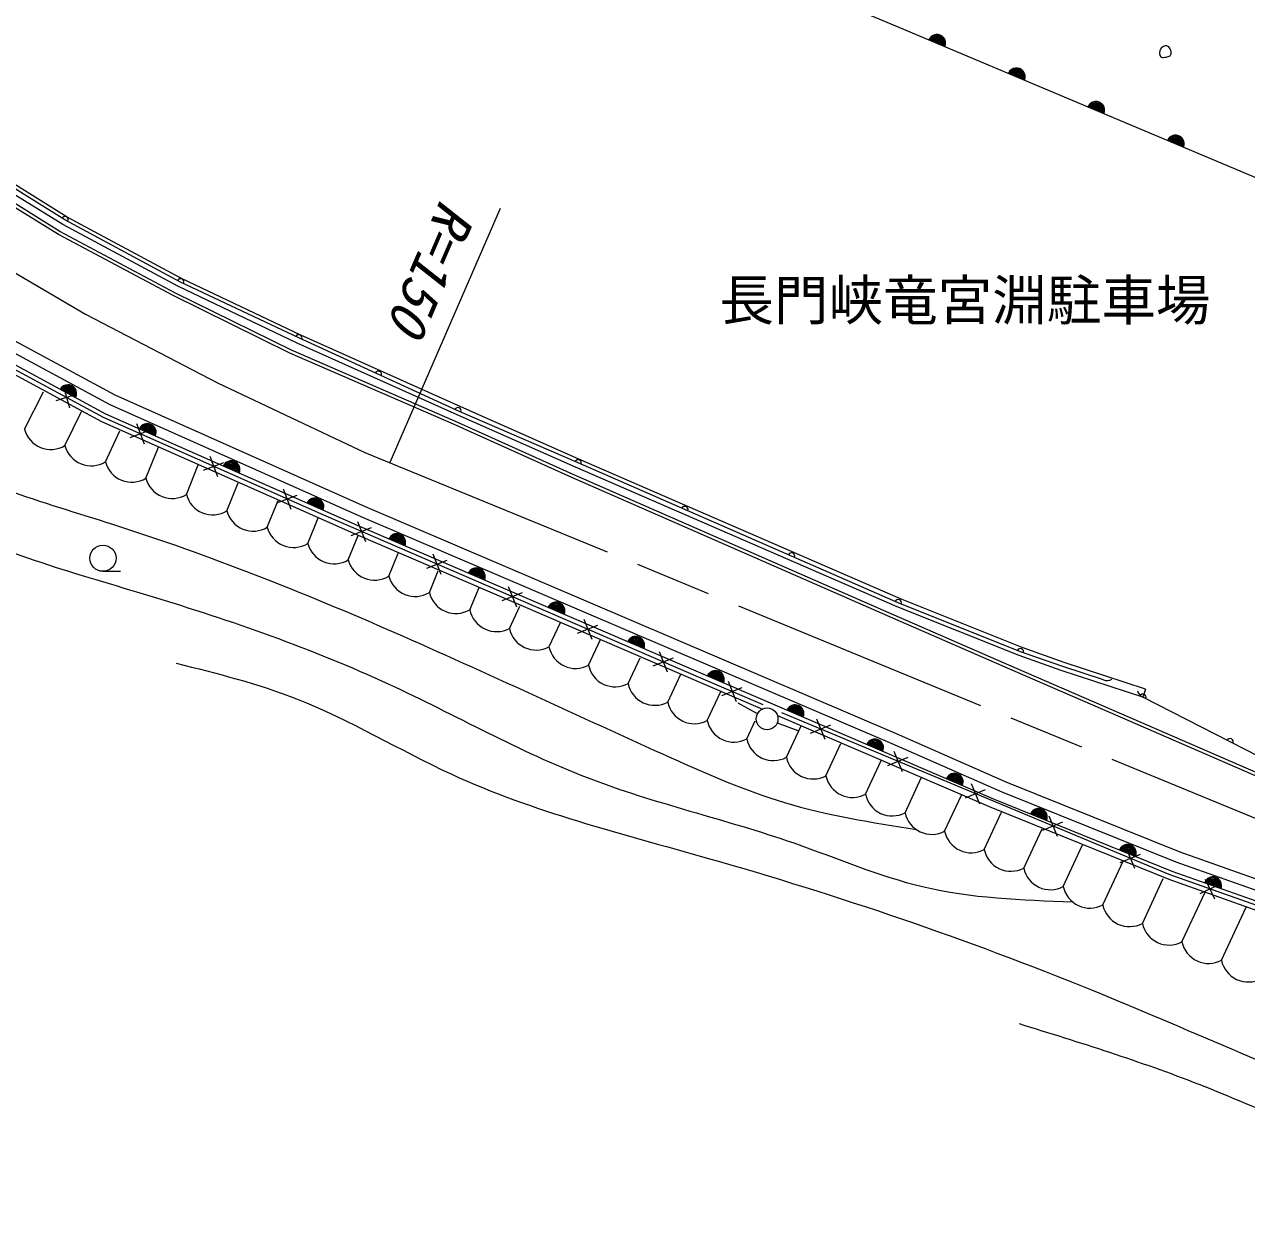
# Model space of a CAD drawing. Units: millimetres, scale not verified. Extents: x 40000 to 680000, y 20000 to 380000.
# Drawn here: x 93701 to 149702, y 262863 to 317260 of the extents above; entities that cross this region are included whole.
import ezdxf
from ezdxf.enums import TextEntityAlignment as Align

# ---------------------------------------------------------------- set-up
doc = ezdxf.new("R2010")
doc.units = ezdxf.units.MM
doc.header["$LTSCALE"] = 1000
doc.linetypes.add('CHAIN', pattern=[18.5, 12, -1.5, 3.5, -1.5])
for name, color, linetype, lineweight in [('M-BGD', 7, 'Continuous', 13), ('M-BMK', 2, 'CHAIN', 13), ('M-STR-HTXT', 7, 'Continuous', 13)]:
    doc.layers.add(name, color=color, linetype=linetype, lineweight=lineweight)
doc.styles.add('ＭＳ ゴシック', font='')
doc.styles.get('ＭＳ ゴシック').set_extended_font_data('MS Gothic')

msp = doc.modelspace()

# ---------------------------------------------------------------- linework, layer by layer
at = {"layer": 'M-BGD'}
for p, q in [((91065, 335030), (133693, 317173)), ((133693, 317173), (184685, 295641)), ((95554, 308307), (90476, 311472)), ((95662, 308433), (90562, 311583)), ((95256, 307640), (90016, 310873)), ((95329, 307771), (90124, 311018)), ((95462, 308086), (90345, 311246)), ((100724, 305263), (95462, 308086)), ((100858, 305458), (95554, 308307)), ((100904, 305620), (95662, 308433)), ((100520, 304833), (95256, 307640)), ((100589, 304967), (95329, 307771)), ((106197, 302661), (100724, 305263)), ((106270, 302893), (100858, 305458)), ((106364, 303024), (100904, 305620)), ((105869, 302197), (100520, 304833)), ((105933, 302333), (100589, 304967)), ((90768, 303537), (97615, 299842)), ((91025, 303967), (97836, 300291)), ((90527, 303147), (97415, 299421)), ((113691, 299737), (106364, 303024)), ((90368, 302778), (97239, 299061)), ((97331, 299256), (90519, 302914)), ((113528, 299372), (106197, 302661)), ((113562, 299558), (106270, 302893)), ((113360, 298939), (105869, 302197)), ((113421, 299076), (105933, 302333)), ((93701, 298711), (94577, 300425)), ((95149, 300026), (96107, 300315)), ((95484, 300649), (95772, 299692)), ((97836, 300291), (109318, 295172)), ((97615, 299842), (109118, 294713)), ((119111, 297342), (113691, 299737)), ((95556, 297963), (96318, 299517)), ((97239, 299061), (108780, 293946)), ((107413, 294770), (97331, 299256)), ((97415, 299421), (108940, 294312)), ((118842, 296637), (113421, 299076)), ((118950, 296976), (113528, 299372)), ((119070, 297165), (113562, 299558)), ((97410, 297215), (98067, 298643)), ((98545, 298329), (99478, 298688)), ((98832, 298975), (99191, 298042)), ((118781, 296500), (113360, 298939)), ((99265, 296466), (99841, 297894)), ((102193, 297480), (102552, 296546)), ((101120, 295718), (101668, 297076)), ((101906, 296834), (102839, 297193)), ((133691, 290570), (118950, 296976)), ((133740, 290754), (119070, 297165)), ((133845, 290939), (119111, 297342)), ((102975, 294970), (103495, 296261)), ((133496, 290058), (118781, 296500)), ((133556, 290196), (118842, 296637)), ((105266, 295339), (106200, 295697)), ((105554, 295985), (105912, 295051)), ((104829, 294222), (105321, 295439)), ((109318, 295172), (133640, 284772)), ((106684, 293473), (107157, 294645)), ((124701, 287311), (107413, 294770)), ((109118, 294713), (133441, 284313)), ((108677, 293840), (109607, 294209)), ((108940, 294312), (138141, 281760)), ((108957, 294489), (109327, 293560)), ((108539, 292725), (108987, 293835)), ((108780, 293946), (127519, 285891)), ((110394, 291977), (110821, 293036)), ((112415, 292997), (112784, 292068)), ((112135, 292348), (113064, 292717)), ((97299, 292201), (98099, 292201)), ((112256, 291233), (112652, 292221)), ((114108, 290443), (114542, 291465)), ((115592, 290856), (116522, 291225)), ((115873, 291506), (116242, 290576)), ((139338, 288513), (133740, 290754)), ((139418, 288710), (133845, 290939)), ((115924, 289586), (116401, 290610)), ((139154, 287748), (133556, 290196)), ((139276, 288336), (133691, 290570)), ((118248, 289839), (117737, 288742)), ((119050, 289364), (119979, 289734)), ((119330, 290014), (119699, 289084)), ((139094, 287611), (133496, 290058)), ((119550, 287897), (120098, 289075)), ((122788, 288522), (123157, 287592)), ((141237, 287849), (139338, 288513)), ((141340, 288029), (139418, 288710)), ((121363, 287053), (121912, 288233)), ((122508, 287873), (123437, 288242)), ((141211, 287651), (139276, 288336)), ((143140, 287225), (141237, 287849)), ((145071, 286808), (141340, 288029)), ((123176, 286209), (123772, 287488)), ((127550, 286078), (124701, 287311)), ((144384, 285315), (139094, 287611)), ((144443, 285453), (139154, 287748)), ((144947, 286428), (141211, 287651)), ((125661, 286511), (126591, 286879)), ((125942, 287160), (126310, 286230)), ((145071, 286808), (144947, 286428)), ((124989, 285365), (125607, 286692)), ((152933, 282348), (144947, 286428)), ((127291, 285676), (126412, 286152)), ((146149, 278314), (128410, 285714)), ((126802, 284521), (127188, 285350)), ((128198, 285260), (129133, 284904)), ((128205, 285596), (137987, 281391)), ((128616, 283677), (129287, 285119)), ((129722, 284784), (130647, 285164)), ((129994, 285436), (130374, 284512)), ((156245, 280154), (144384, 285315)), ((156303, 280292), (144443, 285453)), ((133640, 284772), (138676, 282558)), ((130428, 282831), (131116, 284307)), ((133441, 284313), (138482, 282098)), ((133542, 283956), (133922, 283031)), ((132241, 281986), (132964, 283536)), ((133270, 283304), (134194, 283684)), ((134053, 281140), (134796, 282734)), ((137090, 282476), (137470, 281551)), ((138676, 282558), (146639, 279354)), ((135866, 280295), (136635, 281945)), ((136817, 281824), (137742, 282204)), ((138141, 281760), (146280, 278468)), ((138482, 282098), (146462, 278887)), ((137679, 279450), (138480, 281168)), ((137987, 281391), (146137, 278094)), ((140365, 280344), (141290, 280724)), ((140637, 280996), (141018, 280071)), ((139491, 278604), (140332, 280407)), ((141304, 277759), (142190, 279660)), ((144185, 279516), (144565, 278591)), ((143116, 276914), (144049, 278913)), ((143913, 278864), (144838, 279244)), ((146462, 278887), (169010, 270882)), ((146639, 279354), (169177, 271353)), ((146280, 278468), (168812, 270458)), ((144929, 276068), (145885, 278118)), ((146137, 278094), (168678, 270081)), ((168743, 270263), (146149, 278314)), ((147571, 277432), (148474, 277861)), ((147808, 278098), (148237, 277195)), ((146741, 275223), (147801, 277494)), ((148554, 274377), (149690, 276814))]:
    msp.add_line(p, q, dxfattribs=at)
for centre, radius in [((97299, 292801), 600), ((127731, 285438), 500)]:
    msp.add_circle(centre, radius, dxfattribs=at)
for centre, radius, start, end in [((135514, 316404), 400, 337.1076, 157.1076), ((135514, 316404), 400, 337.1076, 157.1076), ((135514, 316404), 350, 337.1076, 157.1076), ((135514, 316404), 300, 337.1076, 157.1076), ((135514, 316404), 250, 337.1076, 157.1076), ((135514, 316404), 200, 337.1076, 157.1076), ((135514, 316404), 150, 337.1076, 157.1076), ((135514, 316404), 100, 337.1076, 157.1076), ((135514, 316404), 50, 337.1076, 157.1076), ((139157, 314866), 400, 337.1076, 157.1076), ((139157, 314866), 400, 337.1076, 157.1076), ((139157, 314866), 350, 337.1076, 157.1076), ((139157, 314866), 300, 337.1076, 157.1076), ((139157, 314866), 250, 337.1076, 157.1076), ((139157, 314866), 200, 337.1076, 157.1076), ((139157, 314866), 150, 337.1076, 157.1076), ((139157, 314866), 100, 337.1076, 157.1076), ((139157, 314866), 50, 337.1076, 157.1076), ((142799, 313328), 400, 337.1076, 157.1076), ((142799, 313328), 400, 337.1076, 157.1076), ((142799, 313328), 350, 337.1076, 157.1076), ((142799, 313328), 300, 337.1076, 157.1076), ((142799, 313328), 250, 337.1076, 157.1076), ((142799, 313328), 200, 337.1076, 157.1076), ((142799, 313328), 150, 337.1076, 157.1076), ((142799, 313328), 100, 337.1076, 157.1076), ((142799, 313328), 50, 337.1076, 157.1076), ((146441, 311790), 400, 337.1076, 157.1076), ((146441, 311790), 400, 337.1076, 157.1076), ((146441, 311790), 350, 337.1076, 157.1076), ((146441, 311790), 300, 337.1076, 157.1076), ((146441, 311790), 250, 337.1076, 157.1076), ((146441, 311790), 200, 337.1076, 157.1076), ((146441, 311790), 150, 337.1076, 157.1076), ((146441, 311790), 100, 337.1076, 157.1076), ((146441, 311790), 50, 337.1076, 157.1076), ((95554, 308307), 150, 331.7634, 148.0564), ((100858, 305458), 150, 334.645, 151.7634), ((106270, 302893), 150, 335.4187, 154.645), ((109916, 301225), 150, 335.4187, 155.4187), ((95693, 300352), 400, 331.5861, 151.5861), ((95693, 300352), 400, 331.5861, 151.5861), ((95693, 300352), 350, 331.5861, 151.5861), ((95693, 300352), 300, 331.5861, 151.5861), ((95693, 300352), 250, 331.5861, 151.5861), ((95693, 300352), 200, 331.5861, 151.5861), ((95693, 300352), 150, 331.5861, 151.5861), ((95693, 300352), 100, 331.5861, 151.5861), ((95693, 300352), 50, 331.5861, 151.5861), ((113562, 299558), 150, 336.5247, 155.4187), ((94909, 299033), 1250, 194.8975, 301.1577), ((99336, 298569), 400, 336.0961, 156.0961), ((99336, 298569), 400, 336.0961, 156.0961), ((99336, 298569), 350, 336.0961, 156.0961), ((99336, 298569), 300, 336.0961, 156.0961), ((99336, 298569), 250, 336.0961, 156.0961), ((99336, 298569), 200, 336.0961, 156.0961), ((99336, 298569), 150, 336.0961, 156.0961), ((99336, 298569), 100, 336.0961, 156.0961), ((99336, 298569), 50, 336.0961, 156.0961), ((96764, 298284), 1250, 194.8975, 301.1577), ((98618, 297536), 1250, 194.8975, 301.1577), ((103177, 296866), 400, 336.0961, 156.0961), ((103177, 296866), 400, 336.0961, 156.0961), ((103177, 296866), 350, 336.0961, 156.0961), ((103177, 296866), 300, 336.0961, 156.0961), ((103177, 296866), 250, 336.0961, 156.0961), ((103177, 296866), 200, 336.0961, 156.0961), ((103177, 296866), 150, 336.0961, 156.0961), ((103177, 296866), 100, 336.0961, 156.0961), ((103177, 296866), 50, 336.0961, 156.0961), ((119070, 297165), 150, 336.3934, 156.5247), ((100473, 296788), 1250, 194.8975, 301.1577), ((102328, 296040), 1250, 194.8975, 301.1577), ((107019, 295164), 400, 336.0961, 156.0961), ((107019, 295164), 400, 336.0961, 156.0961), ((107019, 295164), 350, 336.0961, 156.0961), ((107019, 295164), 300, 336.0961, 156.0961), ((107019, 295164), 250, 336.0961, 156.0961), ((107019, 295164), 200, 336.0961, 156.0961), ((107019, 295164), 150, 336.0961, 156.0961), ((107019, 295164), 100, 336.0961, 156.0961), ((107019, 295164), 50, 336.0961, 156.0961), ((123960, 295028), 150, 336.3934, 156.3934), ((104183, 295291), 1250, 194.8975, 301.1577), ((106037, 294543), 1250, 194.8975, 301.1577), ((107892, 293795), 1250, 194.8975, 301.1577), ((110765, 293528), 400, 336.7394, 156.7394), ((110765, 293528), 400, 336.7394, 156.7394), ((110765, 293528), 350, 336.7394, 156.7394), ((110765, 293528), 300, 336.7394, 156.7394), ((110765, 293528), 250, 336.7394, 156.7394), ((110765, 293528), 200, 336.7394, 156.7394), ((110765, 293528), 150, 336.7394, 156.7394), ((110765, 293528), 100, 336.7394, 156.7394), ((110765, 293528), 50, 336.7394, 156.7394), ((128850, 292891), 150, 336.3934, 156.3934), ((109747, 293046), 1250, 194.8975, 301.1577), ((114415, 291959), 400, 336.7394, 156.7394), ((114415, 291959), 400, 336.7394, 156.7394), ((111602, 292298), 1250, 194.8975, 301.5761), ((114415, 291959), 350, 336.7394, 156.7394), ((114415, 291959), 300, 336.7394, 156.7394), ((114415, 291959), 250, 336.7394, 156.7394), ((114415, 291959), 200, 336.7394, 156.7394), ((114415, 291959), 150, 336.7394, 156.7394), ((114415, 291959), 100, 336.7394, 156.7394), ((114415, 291959), 50, 336.7394, 156.7394), ((113473, 291519), 1250, 193.2477, 300.5303), ((118065, 290390), 400, 336.7394, 156.7394), ((118065, 290390), 400, 336.7394, 156.7394), ((118065, 290390), 350, 336.7394, 156.7394), ((118065, 290390), 300, 336.7394, 156.7394), ((133740, 290754), 150, 338.1798, 156.3934), ((115334, 290688), 1250, 191.3011, 298.1651), ((118065, 290390), 250, 336.7394, 156.7394), ((118065, 290390), 200, 336.7394, 156.7394), ((118065, 290390), 150, 336.7394, 156.7394), ((118065, 290390), 100, 336.7394, 156.7394), ((118065, 290390), 50, 336.7394, 156.7394), ((117147, 289844), 1250, 191.9049, 298.1651), ((121715, 288821), 400, 336.7394, 156.7394), ((121715, 288821), 400, 336.7394, 156.7394), ((121715, 288821), 350, 336.7394, 156.7394), ((121715, 288821), 300, 336.7394, 156.7394), ((121715, 288821), 250, 336.7394, 156.7394), ((121715, 288821), 200, 336.7394, 156.7394), ((121715, 288821), 150, 336.7394, 156.7394), ((118960, 288999), 1250, 191.9049, 298.1651), ((121715, 288821), 100, 336.7394, 156.7394), ((121715, 288821), 50, 336.7394, 156.7394), ((139338, 288513), 150, 340.7236, 158.1798), ((120773, 288155), 1250, 191.9049, 298.1651), ((125366, 287252), 400, 336.7394, 156.7394), ((125366, 287252), 400, 336.7394, 156.7394), ((125366, 287252), 350, 336.7394, 156.7394), ((125366, 287252), 300, 336.7394, 156.7394), ((125366, 287252), 250, 336.7394, 156.7394), ((125366, 287252), 200, 336.7394, 156.7394), ((125366, 287252), 150, 336.7394, 156.7394), ((125366, 287252), 100, 336.7394, 156.7394), ((125366, 287252), 50, 336.7394, 156.7394), ((122586, 287311), 1250, 191.9049, 298.1651), ((143296, 287700), 500, 251.8417, 296.8417), ((124399, 286467), 1250, 191.9049, 298.1651), ((145175, 286873), 500, 197.9383, 242.9383), ((144947, 286428), 150, 332.9383, 152.9383), ((129016, 285683), 400, 336.7394, 156.7394), ((129016, 285683), 400, 336.7394, 156.7394), ((129016, 285683), 350, 336.7394, 156.7394), ((129016, 285683), 300, 336.7394, 156.7394), ((129016, 285683), 250, 336.7394, 156.7394), ((129016, 285683), 200, 336.7394, 156.7394), ((129016, 285683), 150, 336.7394, 156.7394), ((129016, 285683), 100, 336.7394, 156.7394), ((129016, 285683), 50, 336.7394, 156.7394), ((126212, 285623), 1250, 191.9049, 298.1651), ((128025, 284779), 1250, 191.9047, 298.1782), ((132666, 284114), 400, 336.7394, 156.7394), ((132666, 284114), 400, 336.7394, 156.7394), ((148940, 284388), 150, 332.9383, 152.9383), ((132666, 284114), 350, 336.7394, 156.7394), ((132666, 284114), 300, 336.7394, 156.7394), ((132666, 284114), 250, 336.7394, 156.7394), ((132666, 284114), 200, 336.7394, 156.7394), ((132666, 284114), 150, 336.7394, 156.7394), ((132666, 284114), 100, 336.7394, 156.7394), ((132666, 284114), 50, 336.7394, 156.7394), ((129839, 283934), 1250, 191.8519, 298.1253), ((131652, 283088), 1250, 191.8651, 298.1253), ((136316, 282545), 400, 336.7394, 156.7394), ((136316, 282545), 400, 336.7394, 156.7394), ((136316, 282545), 350, 336.7394, 156.7394), ((136316, 282545), 300, 336.7394, 156.7394), ((136316, 282545), 250, 336.7394, 156.7394), ((136316, 282545), 200, 336.7394, 156.7394), ((136316, 282545), 150, 336.7394, 156.7394), ((136316, 282545), 100, 336.7394, 156.7394), ((136316, 282545), 50, 336.7394, 156.7394), ((133464, 282243), 1250, 191.8651, 298.1253), ((135277, 281397), 1250, 191.8651, 298.1253), ((140176, 280937), 400, 337.9758, 157.9758), ((140176, 280937), 400, 337.9758, 157.9758), ((140176, 280937), 350, 337.9758, 157.9758), ((140176, 280937), 300, 337.9758, 157.9758), ((140176, 280937), 250, 337.9758, 157.9758), ((140176, 280937), 200, 337.9758, 157.9758), ((140176, 280937), 150, 337.9758, 157.9758), ((140176, 280937), 100, 337.9758, 157.9758), ((140176, 280937), 50, 337.9758, 157.9758), ((137089, 280552), 1250, 191.8651, 298.1253), ((138902, 279707), 1250, 191.8651, 298.1253), ((144245, 279291), 400, 337.9758, 157.9758), ((144245, 279291), 400, 337.9758, 157.9758), ((144245, 279291), 350, 337.9758, 157.9758), ((144245, 279291), 300, 337.9758, 157.9758), ((144245, 279291), 250, 337.9758, 157.9758), ((144245, 279291), 200, 337.9758, 157.9758), ((144245, 279291), 150, 337.9758, 157.9758), ((144245, 279291), 100, 337.9758, 157.9758), ((144245, 279291), 50, 337.9758, 157.9758), ((140714, 278861), 1250, 191.8651, 298.1253), ((148157, 277801), 400, 340.4302, 160.4302), ((148157, 277801), 400, 340.4302, 160.4302), ((148157, 277801), 350, 340.4302, 160.4302), ((148157, 277801), 300, 340.4302, 160.4302), ((148157, 277801), 250, 340.4302, 160.4302), ((148157, 277801), 200, 340.4302, 160.4302), ((148157, 277801), 150, 340.4302, 160.4302), ((148157, 277801), 100, 340.4302, 160.4302), ((148157, 277801), 50, 340.4302, 160.4302), ((142527, 278016), 1250, 191.8651, 298.1253), ((144339, 277171), 1250, 191.8651, 298.1253), ((146152, 276325), 1250, 191.8651, 298.1253), ((147965, 275480), 1250, 191.8651, 298.1253), ((149777, 274634), 1250, 191.8651, 298.1253)]:
    msp.add_arc(centre, radius, start, end, dxfattribs=at)
for points, knots in [([(145784, 315765), (145684, 315825), (145684, 316052), (145784, 316176), (145872, 316283), (146036, 316312), (146137, 316235), (146254, 316144), (146288, 315909), (146195, 315824), (146154, 315785), (146088, 315777), (146019, 315765), (145932, 315750), (145842, 315730), (145784, 315765)], [0, 0, 0, 0, 1, 1, 1, 2, 2, 2, 3, 3, 3, 4, 4, 4, 5, 5, 5, 5]), ([(72364, 312578), (74379, 311106), (76394, 309634), (78226, 307970), (80458, 305942), (82417, 303628), (84555, 301451), (85754, 300230), (87009, 299052), (88409, 298120), (91174, 296279), (94504, 295393), (97736, 294361), (102175, 292942), (106426, 291247), (110631, 289412), (114878, 287559), (119079, 285563), (123336, 283654), (125038, 282891), (126749, 282142), (128523, 281608), (130489, 281016), (132532, 280690), (134575, 280363)], [0, 0, 0, 0, 1, 1, 1, 2, 2, 2, 3, 3, 3, 4, 4, 4, 5, 5, 5, 6, 6, 6, 7, 7, 7, 8, 8, 8, 8]), ([(71128, 311095), (73625, 309010), (76122, 306924), (78321, 304544), (80149, 302565), (81771, 300382), (83746, 298548), (85503, 296916), (87538, 295560), (89694, 294503), (92793, 292985), (96142, 292084), (99449, 291077), (103181, 289941), (106860, 288668), (110393, 287033), (113436, 285625), (116369, 283948), (119482, 282750), (122559, 281565), (125812, 280847), (128951, 279752), (130921, 279065), (132846, 278230), (134852, 277754), (137078, 277225), (139403, 277140), (141728, 277054)], [0, 0, 0, 0, 1, 1, 1, 2, 2, 2, 3, 3, 3, 4, 4, 4, 5, 5, 5, 6, 6, 6, 7, 7, 7, 8, 8, 8, 9, 9, 9, 9]), ([(100656, 287989), (102526, 287523), (104396, 287056), (106175, 286358), (108617, 285399), (110888, 284002), (113278, 282902), (117007, 281186), (121024, 280190), (124988, 279063), (130980, 277359), (136852, 275354), (142602, 273016), (146900, 271267), (151131, 269332), (155464, 267688), (162440, 265042), (169682, 263152), (176964, 261353), (180152, 260566), (183347, 259796), (186371, 258570), (187655, 258049), (188909, 257445), (190162, 256842)], [0, 0, 0, 0, 1, 1, 1, 2, 2, 2, 3, 3, 3, 4, 4, 4, 5, 5, 5, 6, 6, 6, 7, 7, 7, 8, 8, 8, 8]), ([(139286, 271474), (142052, 270615), (144818, 269757), (147510, 268701), (150447, 267551), (153296, 266166), (156243, 265051), (160202, 263554), (164338, 262543), (168395, 261309), (171067, 260496), (173704, 259585), (176342, 258675)], [0, 0, 0, 0, 1, 1, 1, 2, 2, 2, 3, 3, 3, 4, 4, 4, 4])]:
    msp.add_open_spline(points, degree=3, knots=knots, dxfattribs=at)
at = {"layer": 'M-BMK'}
for p, q in [((89541, 308064), (96495, 303988)), ((96495, 303988), (102550, 300841)), ((102550, 300841), (109305, 297652)), ((109305, 297652), (155757, 278564))]:
    msp.add_line(p, q, dxfattribs=at)
at = {"layer": 'M-STR-HTXT'}
msp.add_line((115506, 308829), (110442, 297184), dxfattribs=at)

# ---------------------------------------------------------------- texts
at = {"layer": 'M-STR-HTXT', "style": 'ＭＳ ゴシック', "oblique": 15}
msp.add_text('R=150', height=1833, rotation=246.723, dxfattribs=at).set_placement((113627, 308962), align=Align.MIDDLE_LEFT)
at = {"layer": 'M-STR-HTXT', "style": 'ＭＳ ゴシック'}
msp.add_text('長門峡竜宮淵駐車場', height=1833, dxfattribs=at).set_placement((125546, 304628), align=Align.MIDDLE_LEFT)

doc.saveas('drawing.dxf')
